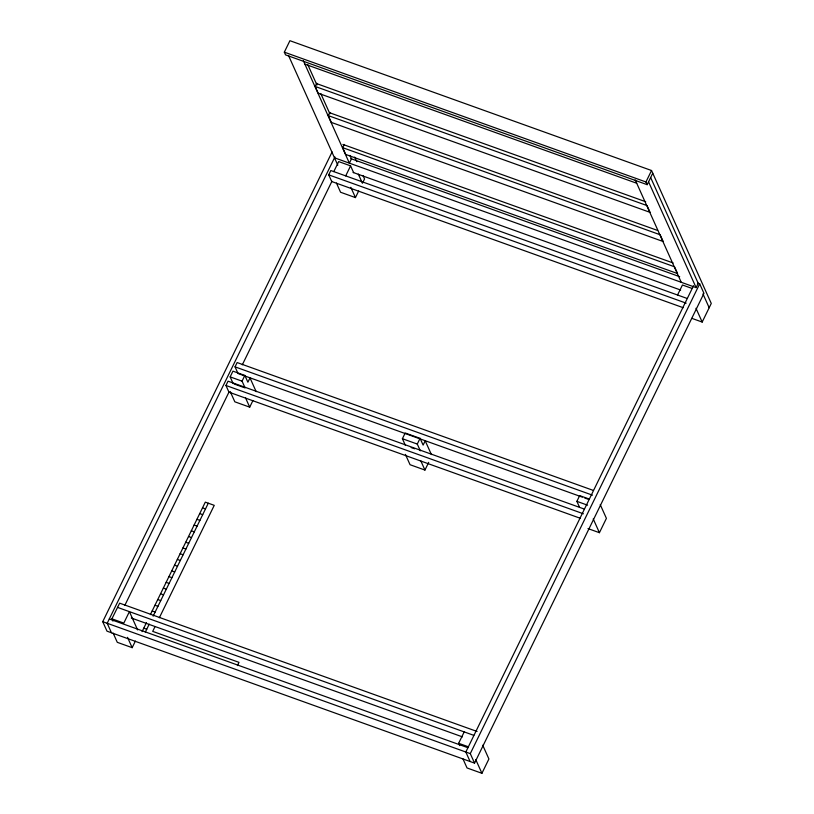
<?xml version="1.0" encoding="UTF-8"?>
<svg xmlns="http://www.w3.org/2000/svg" width="814" height="814" viewBox="0 0 814 814"><rect width="100%" height="100%" fill="white"/><g stroke="black" fill="none" stroke-linecap="round" stroke-linejoin="round"><path stroke-width="1.22" d="M652.757 173.219L647.161 184.676L285.541 54.874L284.33 52.157L289.916 40.7L651.536 170.513L711.273 303.439L702.187 322.059L691.88 318.355M315.171 86.457L647.028 205.586L650.071 212.362L318.223 93.234L315.171 86.457L316.748 83.231M328.276 115.619L660.134 234.747L663.176 241.524L331.329 122.405L328.276 115.619L329.853 112.393M697.456 283.058L699.694 283.852L703.957 293.345L474.562 763.115L106.99 631.165L102.727 621.672L332.122 151.913M334.92 156.929L107.194 623.27L111.457 632.763M112.922 621.082L111.905 618.823L119.648 603.164L477.085 731.481M580.423 518.325L228.958 392.155L225.956 385.47L228.052 381.176L584.299 509.065M233.191 383.659L230.148 376.882L232.946 371.153L244.851 375.427L247.894 382.204L250 377.91L256.186 391.687M582.336 497.13L238.044 373.534L235.043 366.86L237.139 362.556L593.386 490.445M683.19 307.692L331.725 181.522L328.714 174.847L330.82 170.543L687.067 298.433M342.684 147.67L674.531 266.788L677.584 273.575L345.726 154.446L342.684 147.67L344.251 144.444M333.791 171.612L338.685 161.589L350.59 165.863L353.642 172.649M124.817 605.402L228.938 392.185M242.307 364.825L331.949 181.247M234.381 384.086L245.106 387.932L242.053 381.156L244.851 375.427M351.475 158.852L349.369 163.146L303.347 60.735M345.696 175.885L350.59 165.863M113.156 633.139L117.287 642.327L132.163 647.669L135.399 641.056M230.189 391.483L234.829 401.811L249.705 407.153L252.94 400.539M142.053 631.674L146.489 622.588M150.376 614.631L205.311 502.136L214.245 505.341L159.351 617.755M336.447 183.069L340.567 192.246L355.453 197.588L358.679 190.985M145.33 632.132L149.227 624.145M153.134 616.157L208.292 503.205M154.914 626.831L152.696 631.379L239.001 662.362L237.434 665.587M405.443 445.492L402.401 438.715L405.199 432.987L420.075 438.329L423.127 445.105L425.223 440.812L431.41 454.588M420.329 450.834L417.277 444.057L420.075 438.329M405.413 454.385L410.053 464.713L424.939 470.054L428.703 462.342M647.161 184.676L645.94 181.97L651.536 170.513M459.666 745.583L458.638 743.294L464.234 731.837M579.415 507L576.882 501.353L579.68 495.624L589.204 499.043M677.543 295.014L682.447 284.992L691.971 288.41M693.559 285.673L465.822 752.014L470.095 761.507M334.493 157.804L696.102 287.617L698.198 283.323M474.562 763.115L470.288 753.622L699.694 283.852M462.912 758.78L467.033 767.958L481.919 773.3L488.909 758.974L482.722 745.207M587.973 528.581L599.419 532.692L606.41 518.365L600.223 504.599M284.33 52.157L645.94 181.97M304.874 64.133L636.721 183.252M316.575 83.588L645.706 201.74M329.68 112.759L657.62 230.474M342.908 144.414L673.127 262.963M350.936 158.659L679.69 276.679M353.103 172.456L680.657 290.038M328.714 174.847L686.161 303.154M235.043 366.86L592.48 495.166M584.727 497.985L588.319 499.277M230.148 376.882L242.053 381.156M402.401 438.715L417.277 444.057M576.882 501.353L587.596 505.199M411.172 447.547L414.601 448.779M225.956 385.47L583.394 513.787M202.513 507.865L205.494 508.933M199.715 513.593L202.696 514.662M196.917 519.322L199.898 520.39M194.119 525.05L197.1 526.119M191.321 530.779L194.302 531.847M188.522 536.507L191.504 537.576M185.724 542.236L188.706 543.304M182.926 547.964L185.907 549.033M180.138 553.693L183.109 554.761M177.34 559.422L180.311 560.49M174.542 565.16L177.513 566.229M171.744 570.889L174.715 571.957M168.946 576.617L171.917 577.686M166.148 582.346L169.119 583.414M163.349 588.074L166.321 589.143M160.551 593.803L163.522 594.871M157.753 599.531L160.724 600.6M154.955 605.26L157.936 606.328M152.157 610.988L155.138 612.057M117.501 607.366L473.789 735.347M131.308 618.009L462.454 736.884M143.763 628.174L146.744 629.242M111.905 618.823L123.809 623.097L129.406 611.64L137.617 629.914M458.638 743.294L468.162 746.713M109.29 618.976L467.928 747.72M102.727 621.672L470.288 753.622M650.651 177.523L698.3 283.537M702.96 293.905L709.177 307.733M648.555 181.817L696.102 287.617M695.99 308.282L702.187 322.059M635.195 179.863L681.226 282.275M593.223 518.915L599.419 532.692M354.701 157.082L356.776 161.691M362.993 175.519L364.54 178.968L362.444 183.272L358.302 174.054M349.918 155.403L351.567 159.066M307.794 64.652L316.931 84.992M320.797 93.59L329.853 113.736M350.834 187.312L355.453 197.588M288.492 55.454L337.81 165.191M420.807 460.877L424.939 470.054M475.732 759.523L481.919 773.3M245.584 397.975L249.705 407.153M127.523 637.331L132.163 647.669"/></g></svg>
